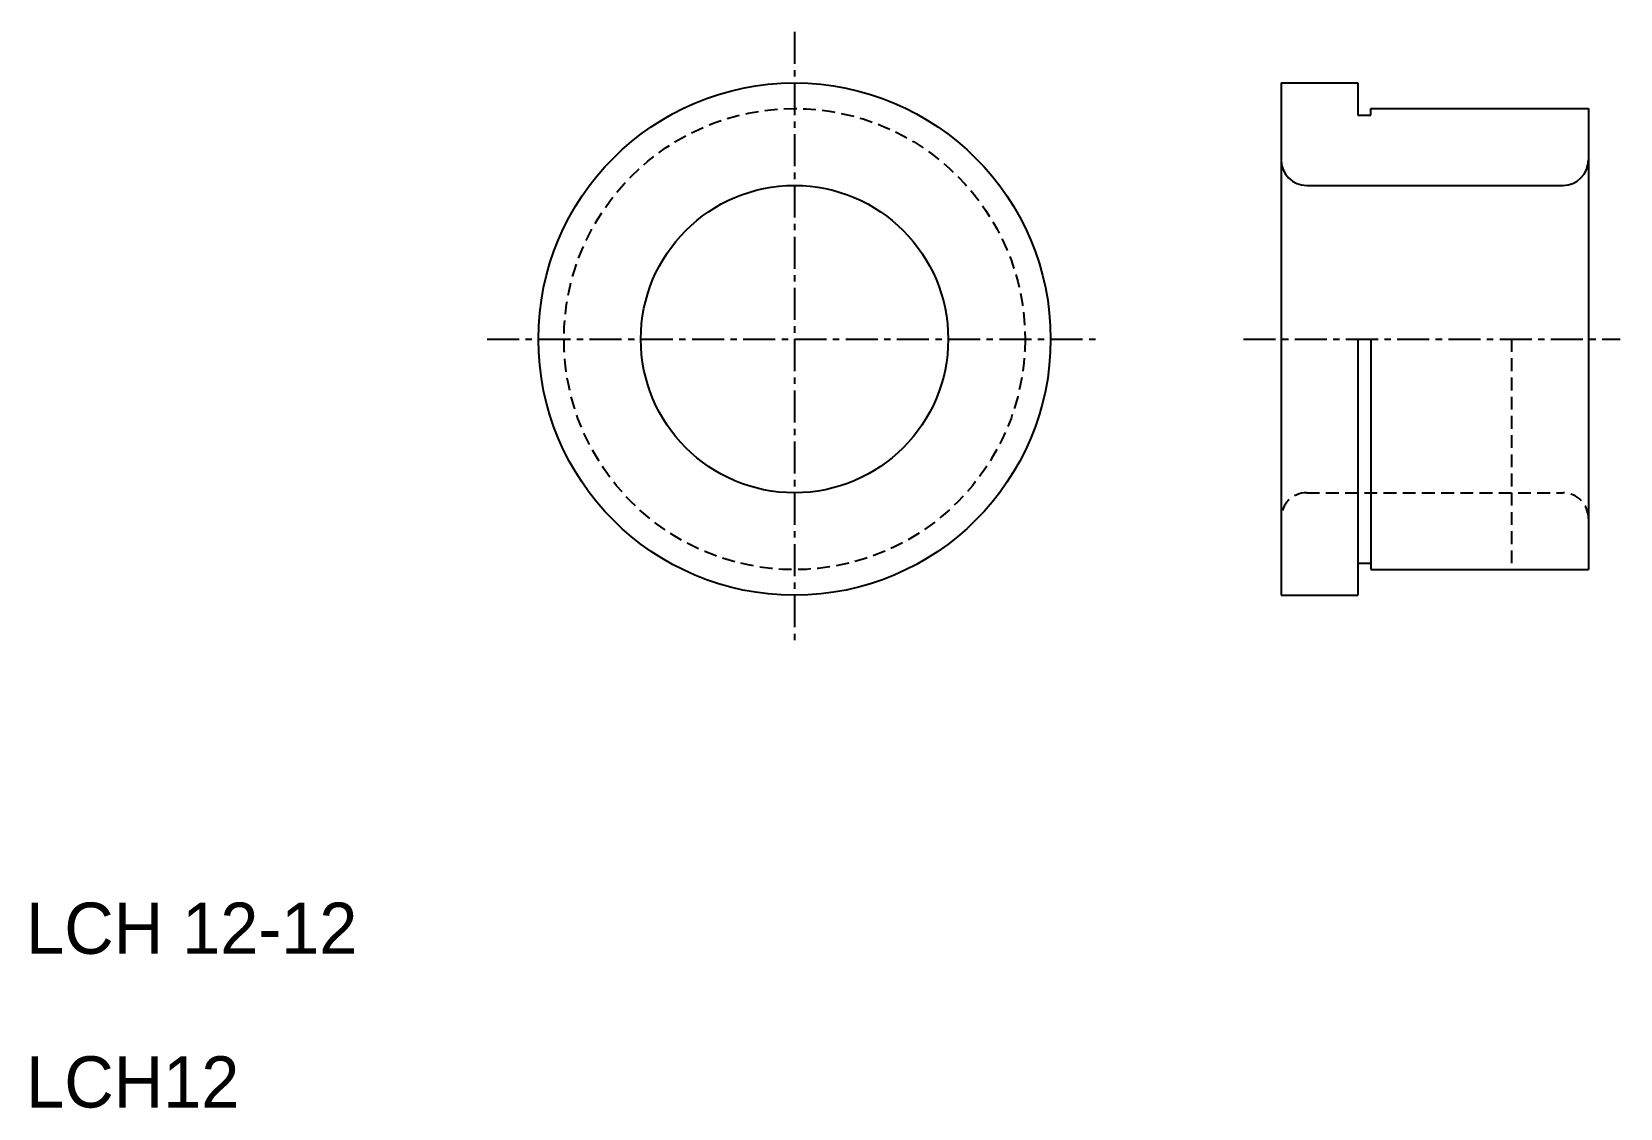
# Model space of a CAD drawing. Extents: x 10.2 to 72.2, y 10 to 52.
import ezdxf

# ---------------------------------------------------------------- set-up
doc = ezdxf.new("R2010")
doc.units = 0
doc.linetypes.add('CENTER', pattern=[2, 1.25, -0.25, 0.25, -0.25])
doc.linetypes.add('DASHED', pattern=[0.75, 0.5, -0.25])
doc.layers.get('0').update_dxf_attribs({"linetype": 'CONTINUOUS'})
doc.layers.add('CENTER', color=1, linetype='CENTER')

msp = doc.modelspace()

# ---------------------------------------------------------------- linework, layer by layer
at = {"color": 7, "linetype": 'CONTINUOUS'}
for p, q in [((59, 50), (59, 30)), ((59, 50), (62, 50)), ((62, 50), (62, 48.75)), ((62, 49), (62, 48.75)), ((62.5, 49), (71, 49)), ((62.5, 48.75), (62.5, 49)), ((71, 49), (71, 31)), ((62, 48.75), (62.5, 48.75)), ((60, 46), (70, 46)), ((62, 40), (62, 30)), ((62.5, 40), (62.5, 31)), ((62, 31.25), (62.5, 31.25)), ((62.5, 31), (71, 31)), ((64.625, 31), (64.625, 31.0001)), ((66.75, 31), (66.7501, 31)), ((59, 30), (62, 30))]:
    msp.add_line(p, q, dxfattribs=at)
at = {"color": 3, "linetype": 'DASHED'}
for p, q in [((68, 40), (68, 31)), ((60, 34), (70, 34))]:
    msp.add_line(p, q, dxfattribs=at)
at = {"color": 7, "linetype": 'CONTINUOUS'}
for radius in [10, 6]:
    msp.add_circle((40, 40), radius, dxfattribs=at)
at = {"color": 3, "linetype": 'DASHED'}
msp.add_circle((40, 40), 9, dxfattribs=at)
at = {"color": 7, "linetype": 'CONTINUOUS'}
for centre, start, end in [((60, 47), 180, 270), ((70, 47), 270, 0)]:
    msp.add_arc(centre, 1, start, end, dxfattribs=at)
at = {"color": 3, "linetype": 'DASHED'}
for centre, start, end in [((60, 33), 90, 180), ((70, 33), 0, 90)]:
    msp.add_arc(centre, 1, start, end, dxfattribs=at)
at = {"layer": 'CENTER', "color": 1, "linetype": 'CENTER'}
for p, q in [((40, 52), (40, 28)), ((28, 40), (52, 40)), ((57.533, 40), (72.2402, 40))]:
    msp.add_line(p, q, dxfattribs=at)

# ---------------------------------------------------------------- texts
at = {"color": 7, "linetype": 'CONTINUOUS'}
for s, p in [('LCH 12-12', (10, 16)), ('LCH12', (10, 10))]:
    msp.add_text(s, height=2, dxfattribs=at).set_placement(p)

doc.saveas('drawing.dxf')
